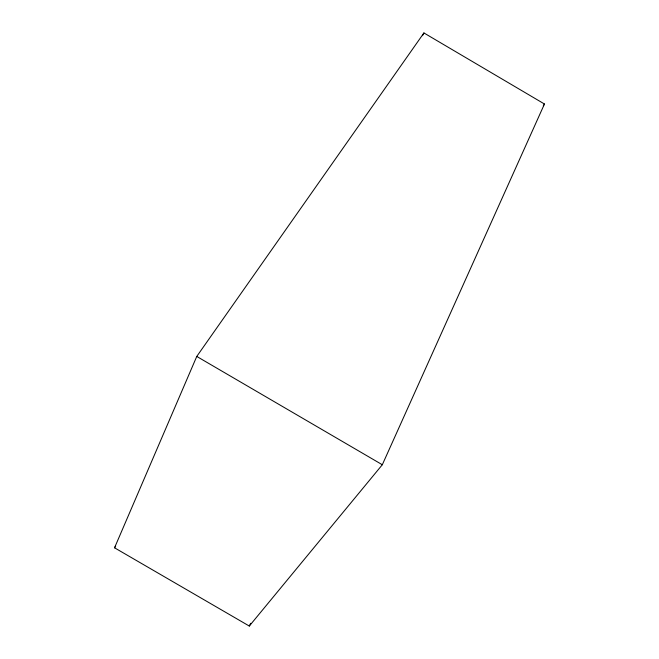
<?xml version="1.0" encoding="UTF-8"?>
<svg xmlns="http://www.w3.org/2000/svg" width="659" height="659" viewBox="0 0 659 659"><rect width="100%" height="100%" fill="white"/><g stroke="black" fill="none" stroke-linecap="round" stroke-linejoin="round"><path stroke-width="0.99" d="M114.542 547.802L196.761 356.437L423.926 32.95L544.458 104.007L382.311 464.743L249.3 626.05L114.542 547.802L115.671 546.08M249.3 626.05L250.684 623.29M422.518 35.685L423.926 32.95M543.304 105.695L544.458 104.007M196.761 356.437L382.311 464.743"/></g></svg>
